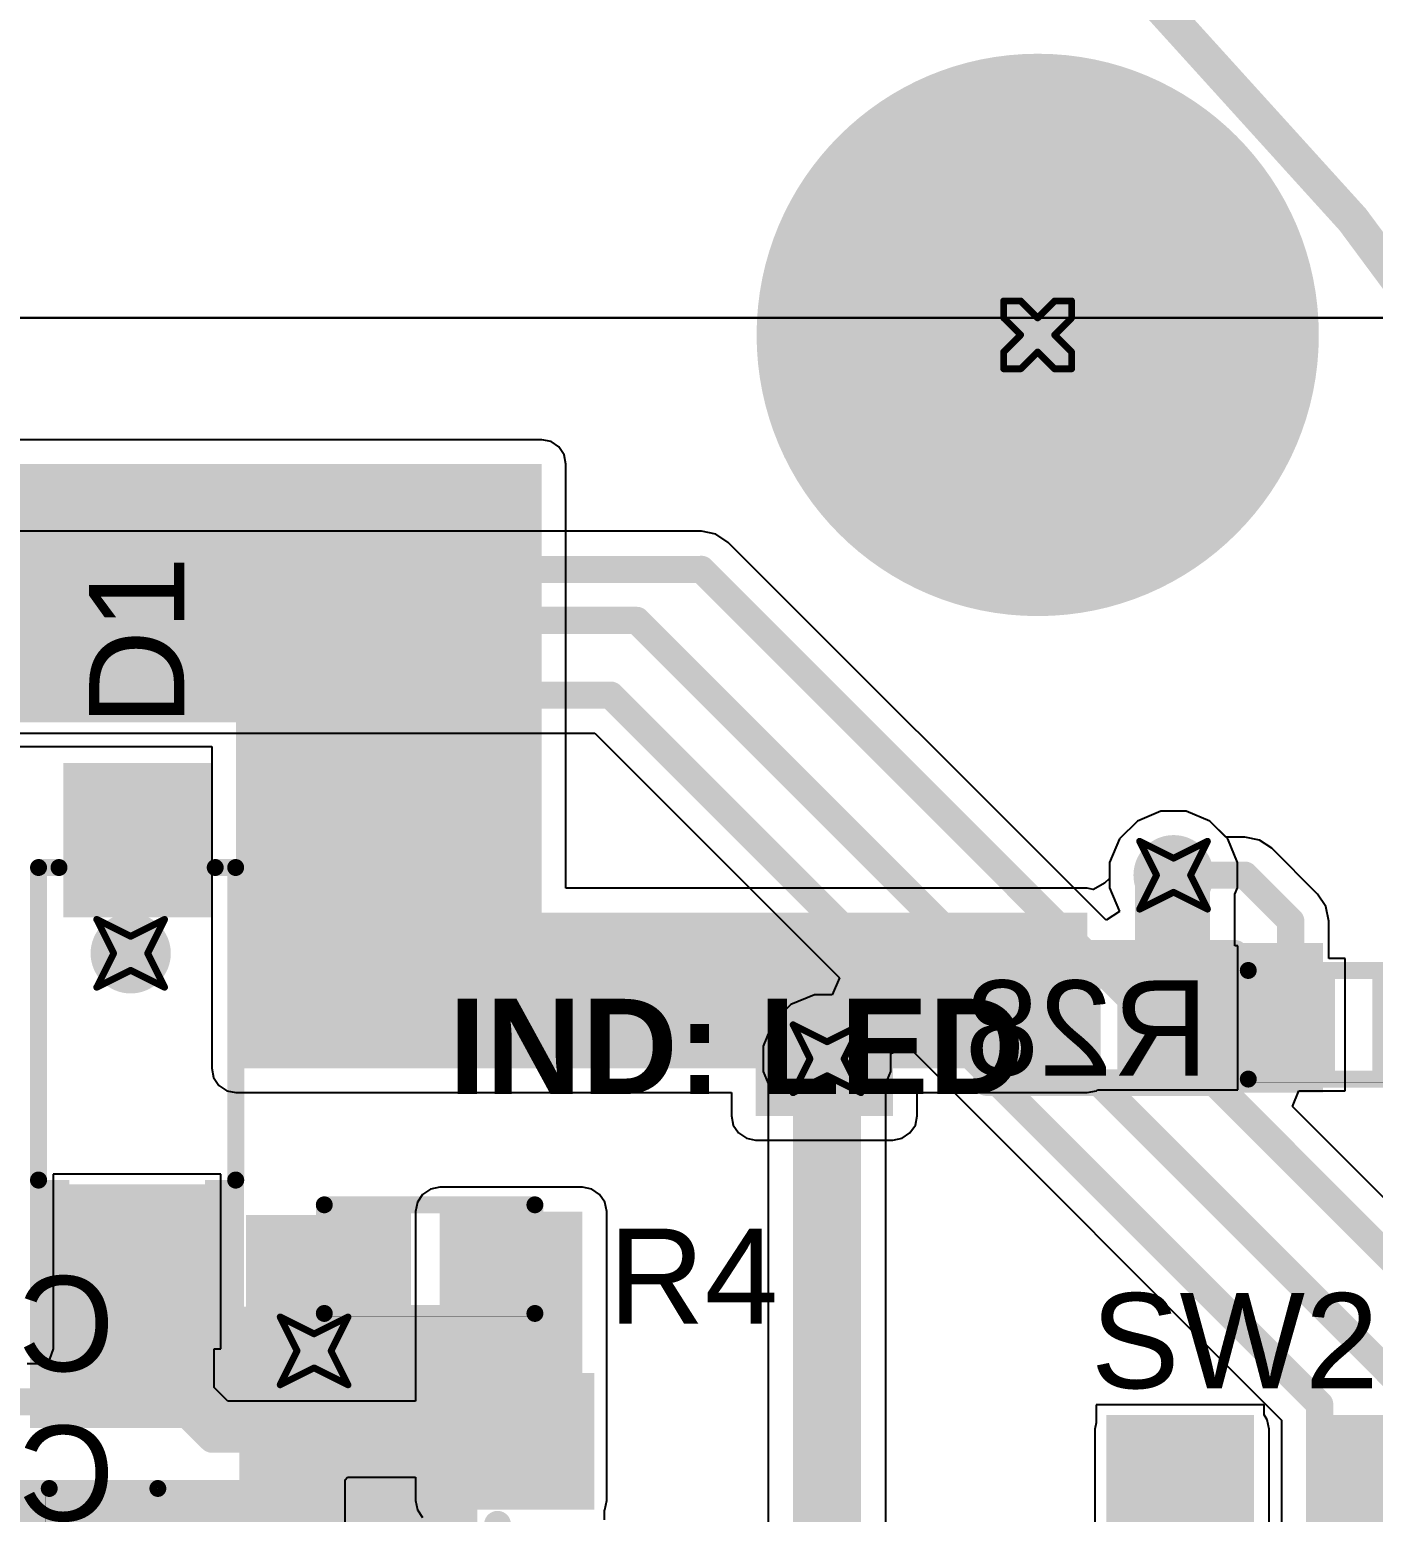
# Model space of a CAD drawing. Header units: inches. Extents: x -8 to 384, y -12 to 64.
# Drawn here: x 22.54 to 32.58, y 17.97 to 29.05 of the extents above; entities that cross this region are included whole.
import ezdxf

# ---------------------------------------------------------------- set-up
doc = ezdxf.new("R2010")
doc.units = ezdxf.units.IN
for name, color, linetype in [('Board_outline', 216, 'Continuous'), ('Bottom Layer', 5, 'Continuous'), ('Bottom Overlay', 54, 'Continuous'), ('Bottom Paste', 16, 'Continuous'), ('Bottom Solder', 6, 'Continuous'), ('Drill Drawing', 1, 'Continuous'), ('Multi-Layer', 9, 'Continuous'), ('Pad Holes', 156, 'Continuous'), ('Top Layer', 1, 'Continuous'), ('Top Overlay', 2, 'Continuous'), ('Top Paste', 8, 'Continuous'), ('Top Solder', 216, 'Continuous'), ('Via Holes', 16, 'Continuous')]:
    doc.layers.add(name, color=color, linetype=linetype)
doc.styles.add('Arial', font='', dxfattribs={"height": 0.2})
doc.styles.add('Arial_Bold', font='', dxfattribs={"height": 0.2})
doc.styles.get('Arial').set_extended_font_data('Arial')
doc.styles.get('Arial_Bold').set_extended_font_data('Arial', bold=True)

# ---------------------------------------------------------------- blocks, each defined once
blk = doc.blocks.new('SOD_123_2')
at = {"layer": 'Top Layer'}
for points in [[(-1.1, 0.45), (-1.1, -0.45), (-2.05, -0.45), (-2.05, 0.45)], [(2.05, 0.45), (2.05, -0.45), (1.1, -0.45), (1.1, 0.45)]]:
    blk.add_hatch(color=1, dxfattribs=at).paths.add_polyline_path(points)
at = {"layer": 'Top Overlay'}
for points in [[(0.965, 0.508), (2.819, 0.508), (2.819, 0.8), (0.965, 0.8)], [(2.12, -0.787), (2.819, -0.787), (2.819, 0.787), (2.12, 0.787)], [(0.965, -0.8), (2.819, -0.8), (2.819, -0.508), (0.965, -0.508)]]:
    blk.add_hatch(color=2, dxfattribs=at).paths.add_polyline_path(points)
at = {"layer": 'Top Paste'}
for points in [[(-1.1, 0.45), (-1.1, -0.45), (-2.05, -0.45), (-2.05, 0.45)], [(2.05, 0.45), (2.05, -0.45), (1.1, -0.45), (1.1, 0.45)]]:
    blk.add_hatch(color=8, dxfattribs=at).paths.add_polyline_path(points)
at = {"layer": 'Top Solder'}
for points in [[(-0.998, 0.552), (-0.998, -0.552), (-2.152, -0.552), (-2.152, 0.552)], [(2.152, 0.552), (2.152, -0.552), (0.998, -0.552), (0.998, 0.552)]]:
    blk.add_hatch(color=216, dxfattribs=at).paths.add_polyline_path(points)
at = {"layer": 'Top Overlay'}
for points in [[(0.965, 0.737, 0.127, 0.127, 0), (-1.372, 0.737, 0.127, 0.127, 0)], [(-1.372, 0.584, 0.127, 0.127, 0), (-1.372, 0.737, 0.127, 0.127, 0)], [(-1.372, -0.737, 0.127, 0.127, 0), (-1.372, -0.584, 0.127, 0.127, 0)], [(0.965, -0.737, 0.127, 0.127, 0), (-1.372, -0.737, 0.127, 0.127, 0)]]:
    blk.add_lwpolyline(points, format="xyseb", dxfattribs=at)
for points in [[(-1.403, 0.737, 0.0635, 0.0635, 1), (-1.34, 0.737, 0.0635, 0.0635, 1)], [(-1.403, 0.737, 0.0635, 0.0635, 1), (-1.34, 0.737, 0.0635, 0.0635, 1)], [(0.933, 0.737, 0.0635, 0.0635, 1), (0.997, 0.737, 0.0635, 0.0635, 1)], [(-1.403, 0.584, 0.0635, 0.0635, 1), (-1.34, 0.584, 0.0635, 0.0635, 1)], [(-1.403, -0.584, 0.0635, 0.0635, 1), (-1.34, -0.584, 0.0635, 0.0635, 1)], [(-1.403, -0.737, 0.0635, 0.0635, 1), (-1.34, -0.737, 0.0635, 0.0635, 1)], [(-1.403, -0.737, 0.0635, 0.0635, 1), (-1.34, -0.737, 0.0635, 0.0635, 1)], [(0.933, -0.737, 0.0635, 0.0635, 1), (0.997, -0.737, 0.0635, 0.0635, 1)]]:
    blk.add_lwpolyline(points, format="xyseb", close=True, dxfattribs=at)
blk = doc.blocks.new('R__0402_B_3')
at = {"layer": 'Bottom Layer'}
for points in [[(-0.241, 0.318), (-0.241, -0.318), (-0.699, -0.318), (-0.699, 0.318)], [(0.699, 0.318), (0.699, -0.318), (0.241, -0.318), (0.241, 0.318)]]:
    blk.add_hatch(color=5, dxfattribs=at).paths.add_polyline_path(points)
at = {"layer": 'Bottom Paste'}
for points in [[(-0.241, 0.318), (-0.241, -0.318), (-0.699, -0.318), (-0.699, 0.318)], [(0.699, 0.318), (0.699, -0.318), (0.241, -0.318), (0.241, 0.318)]]:
    blk.add_hatch(color=16, dxfattribs=at).paths.add_polyline_path(points)
at = {"layer": 'Bottom Solder'}
for points in [[(-0.14, 0.419), (-0.14, -0.419), (-0.8, -0.419), (-0.8, 0.419)], [(0.8, 0.419), (0.8, -0.419), (0.14, -0.419), (0.14, 0.419)]]:
    blk.add_hatch(color=6, dxfattribs=at).paths.add_polyline_path(points)
at = {"layer": 'Bottom Overlay'}
for points in [[(-0.787, 0.406, 0.127, 0.127, 0), (-0.787, -0.406, 0.127, 0.127, 0)], [(0.787, 0.406, 0.127, 0.127, 0), (-0.787, 0.406, 0.127, 0.127, 0)], [(0.787, 0.406, 0.127, 0.127, 0), (0.787, -0.406, 0.127, 0.127, 0)], [(0.813, 0.432, 0.00323, 0.00323, 0), (-0.813, 0.432, 0.00323, 0.00323, 0)], [(0.787, -0.406, 0.127, 0.127, 0), (-0.787, -0.406, 0.127, 0.127, 0)]]:
    blk.add_lwpolyline(points, format="xyseb", dxfattribs=at)
for points in [[(-0.819, 0.406, 0.0635, 0.0635, 1), (-0.756, 0.406, 0.0635, 0.0635, 1)], [(-0.819, 0.406, 0.0635, 0.0635, 1), (-0.756, 0.406, 0.0635, 0.0635, 1)], [(0.756, 0.406, 0.0635, 0.0635, 1), (0.819, 0.406, 0.0635, 0.0635, 1)], [(0.756, 0.406, 0.0635, 0.0635, 1), (0.819, 0.406, 0.0635, 0.0635, 1)], [(-0.814, 0.432, 0.00161, 0.00161, 1), (-0.812, 0.432, 0.00161, 0.00161, 1)], [(0.812, 0.432, 0.00161, 0.00161, 1), (0.814, 0.432, 0.00161, 0.00161, 1)], [(-0.819, -0.406, 0.0635, 0.0635, 1), (-0.756, -0.406, 0.0635, 0.0635, 1)], [(-0.819, -0.406, 0.0635, 0.0635, 1), (-0.756, -0.406, 0.0635, 0.0635, 1)], [(0.756, -0.406, 0.0635, 0.0635, 1), (0.819, -0.406, 0.0635, 0.0635, 1)], [(0.756, -0.406, 0.0635, 0.0635, 1), (0.819, -0.406, 0.0635, 0.0635, 1)]]:
    blk.add_lwpolyline(points, format="xyseb", close=True, dxfattribs=at)
blk = doc.blocks.new('TS_1185EC_C_D_B_5')
at = {"layer": 'Top Layer'}
for points in [[(-2.55, 1.2), (-1.3, 1.2), (-1.3, 0.3), (-2.55, 0.3)], [(1.3, 1.2), (2.55, 1.2), (2.55, 0.3), (1.3, 0.3)], [(-2.55, -0.3), (-1.3, -0.3), (-1.3, -1.2), (-2.55, -1.2)], [(1.3, -0.3), (2.55, -0.3), (2.55, -1.2), (1.3, -1.2)]]:
    blk.add_hatch(color=1, dxfattribs=at).paths.add_polyline_path(points)
at = {"layer": 'Top Paste'}
for points in [[(-2.55, 1.2), (-1.3, 1.2), (-1.3, 0.3), (-2.55, 0.3)], [(1.3, 1.2), (2.55, 1.2), (2.55, 0.3), (1.3, 0.3)], [(-2.55, -0.3), (-1.3, -0.3), (-1.3, -1.2), (-2.55, -1.2)], [(1.3, -0.3), (2.55, -0.3), (2.55, -1.2), (1.3, -1.2)]]:
    blk.add_hatch(color=8, dxfattribs=at).paths.add_polyline_path(points)
at = {"layer": 'Top Solder'}
for points in [[(-2.652, 1.302), (-1.198, 1.302), (-1.198, 0.198), (-2.652, 0.198)], [(1.198, 1.302), (2.652, 1.302), (2.652, 0.198), (1.198, 0.198)], [(-2.652, -0.198), (-1.198, -0.198), (-1.198, -1.302), (-2.652, -1.302)], [(1.198, -0.198), (2.652, -0.198), (2.652, -1.302), (1.198, -1.302)]]:
    blk.add_hatch(color=216, dxfattribs=at).paths.add_polyline_path(points)
at = {"layer": 'Top Overlay'}
for points in [[(-2.134, 1.549, 0.254, 0.254, 1), (-2.388, 1.549, 0.254, 0.254, 1)], [(-2.451, 1.549, 0.127, 0.127, 1), (-2.324, 1.549, 0.127, 0.127, 1)], [(-2.197, 1.549, 0.127, 0.127, 1), (-2.07, 1.549, 0.127, 0.127, 1)], [(-1.759, 1.524, 0.0635, 0.0635, 1), (-1.695, 1.524, 0.0635, 0.0635, 1)], [(1.695, 1.524, 0.0635, 0.0635, 1), (1.759, 1.524, 0.0635, 0.0635, 1)], [(-1.759, -1.524, 0.0635, 0.0635, 1), (-1.695, -1.524, 0.0635, 0.0635, 1)], [(1.695, -1.524, 0.0635, 0.0635, 1), (1.759, -1.524, 0.0635, 0.0635, 1)]]:
    blk.add_lwpolyline(points, format="xyseb", close=True, dxfattribs=at)
for points in [[(1.727, 1.524, 0.127, 0.127, 0), (-1.727, 1.524, 0.127, 0.127, 0)], [(1.727, -1.524, 0.127, 0.127, 0), (-1.727, -1.524, 0.127, 0.127, 0)]]:
    blk.add_lwpolyline(points, format="xyseb", dxfattribs=at)
blk = doc.blocks.new('R__0402_29')
at = {"layer": 'Top Layer'}
for points in [[(-0.699, -0.318), (-0.699, 0.317), (-0.241, 0.317), (-0.241, -0.318)], [(0.241, -0.318), (0.241, 0.317), (0.699, 0.317), (0.699, -0.318)]]:
    blk.add_hatch(color=1, dxfattribs=at).paths.add_polyline_path(points)
at = {"layer": 'Top Paste'}
for points in [[(-0.699, -0.318), (-0.699, 0.317), (-0.241, 0.317), (-0.241, -0.318)], [(0.241, -0.318), (0.241, 0.317), (0.699, 0.317), (0.699, -0.318)]]:
    blk.add_hatch(color=8, dxfattribs=at).paths.add_polyline_path(points)
at = {"layer": 'Top Solder'}
for points in [[(-0.8, -0.419), (-0.8, 0.419), (-0.14, 0.419), (-0.14, -0.419)], [(0.14, -0.419), (0.14, 0.419), (0.8, 0.419), (0.8, -0.419)]]:
    blk.add_hatch(color=216, dxfattribs=at).paths.add_polyline_path(points)
at = {"layer": 'Top Overlay'}
for points in [[(0.787, 0.406, 0.127, 0.127, 0), (-0.787, 0.406, 0.127, 0.127, 0)], [(-0.787, -0.406, 0.127, 0.127, 0), (-0.787, 0.406, 0.127, 0.127, 0)], [(0.787, -0.406, 0.127, 0.127, 0), (0.787, 0.406, 0.127, 0.127, 0)], [(0.787, -0.406, 0.127, 0.127, 0), (-0.787, -0.406, 0.127, 0.127, 0)], [(0.813, -0.432, 0.00323, 0.00323, 0), (-0.813, -0.432, 0.00323, 0.00323, 0)]]:
    blk.add_lwpolyline(points, format="xyseb", dxfattribs=at)
for points in [[(-0.819, 0.406, 0.0635, 0.0635, 1), (-0.756, 0.406, 0.0635, 0.0635, 1)], [(-0.819, 0.406, 0.0635, 0.0635, 1), (-0.756, 0.406, 0.0635, 0.0635, 1)], [(0.756, 0.406, 0.0635, 0.0635, 1), (0.819, 0.406, 0.0635, 0.0635, 1)], [(0.756, 0.406, 0.0635, 0.0635, 1), (0.819, 0.406, 0.0635, 0.0635, 1)], [(-0.819, -0.406, 0.0635, 0.0635, 1), (-0.756, -0.406, 0.0635, 0.0635, 1)], [(-0.819, -0.406, 0.0635, 0.0635, 1), (-0.756, -0.406, 0.0635, 0.0635, 1)], [(-0.814, -0.432, 0.00161, 0.00161, 1), (-0.812, -0.432, 0.00161, 0.00161, 1)], [(0.756, -0.406, 0.0635, 0.0635, 1), (0.819, -0.406, 0.0635, 0.0635, 1)], [(0.756, -0.406, 0.0635, 0.0635, 1), (0.819, -0.406, 0.0635, 0.0635, 1)], [(0.812, -0.432, 0.00161, 0.00161, 1), (0.814, -0.432, 0.00161, 0.00161, 1)]]:
    blk.add_lwpolyline(points, format="xyseb", close=True, dxfattribs=at)
blk = doc.blocks.new('SOT_23_46')
at = {"layer": 'Top Layer'}
for points in [[(-0.41, 1.46), (0.41, 1.46), (0.41, 0.54), (-0.41, 0.54)], [(-1.36, -0.54), (-0.54, -0.54), (-0.54, -1.46), (-1.36, -1.46)], [(0.54, -0.54), (1.36, -0.54), (1.36, -1.46), (0.54, -1.46)]]:
    blk.add_hatch(color=1, dxfattribs=at).paths.add_polyline_path(points)
at = {"layer": 'Top Paste'}
for points in [[(-0.41, 1.46), (0.41, 1.46), (0.41, 0.54), (-0.41, 0.54)], [(-1.36, -0.54), (-0.54, -0.54), (-0.54, -1.46), (-1.36, -1.46)], [(0.54, -0.54), (1.36, -0.54), (1.36, -1.46), (0.54, -1.46)]]:
    blk.add_hatch(color=8, dxfattribs=at).paths.add_polyline_path(points)
at = {"layer": 'Top Solder'}
for points in [[(-0.512, 1.562), (0.512, 1.562), (0.512, 0.438), (-0.512, 0.438)], [(-1.462, -0.438), (-0.438, -0.438), (-0.438, -1.562), (-1.462, -1.562)], [(0.438, -0.438), (1.462, -0.438), (1.462, -1.562), (0.438, -1.562)]]:
    blk.add_hatch(color=216, dxfattribs=at).paths.add_polyline_path(points)
at = {"layer": 'Top Overlay'}
for points in [[(-1.6, 0.864, 0.2, 0.2, 0), (-0.61, 0.864, 0.2, 0.2, 0)], [(-1.6, 0.864, 0.2, 0.2, 0), (-1.6, -0.762, 0.2, 0.2, 0)], [(0.61, 0.864, 0.2, 0.2, 0), (1.6, 0.864, 0.2, 0.2, 0)], [(1.6, 0.864, 0.2, 0.2, 0), (1.6, -0.762, 0.2, 0.2, 0)], [(-0.33, -0.838, 0.2, 0.2, 0), (0.33, -0.838, 0.2, 0.2, 0)]]:
    blk.add_lwpolyline(points, format="xyseb", dxfattribs=at)
for points in [[(-1.65, 0.864, 0.1, 0.1, 1), (-1.55, 0.864, 0.1, 0.1, 1)], [(-1.65, 0.864, 0.1, 0.1, 1), (-1.55, 0.864, 0.1, 0.1, 1)], [(-0.66, 0.864, 0.1, 0.1, 1), (-0.56, 0.864, 0.1, 0.1, 1)], [(0.56, 0.864, 0.1, 0.1, 1), (0.66, 0.864, 0.1, 0.1, 1)], [(1.55, 0.864, 0.1, 0.1, 1), (1.65, 0.864, 0.1, 0.1, 1)], [(1.55, 0.864, 0.1, 0.1, 1), (1.65, 0.864, 0.1, 0.1, 1)], [(-1.65, -0.762, 0.1, 0.1, 1), (-1.55, -0.762, 0.1, 0.1, 1)], [(1.55, -0.762, 0.1, 0.1, 1), (1.65, -0.762, 0.1, 0.1, 1)], [(-0.38, -0.838, 0.1, 0.1, 1), (-0.28, -0.838, 0.1, 0.1, 1)], [(0.28, -0.838, 0.1, 0.1, 1), (0.38, -0.838, 0.1, 0.1, 1)], [(-1.636, -1.143, 0.254, 0.254, 1), (-1.819, -1.143, 0.254, 0.254, 1)], [(-1.882, -1.143, 0.127, 0.127, 1), (-1.755, -1.143, 0.127, 0.127, 1)], [(-1.699, -1.143, 0.127, 0.127, 1), (-1.572, -1.143, 0.127, 0.127, 1)]]:
    blk.add_lwpolyline(points, format="xyseb", close=True, dxfattribs=at)
blk = doc.blocks.new('R__0402_62')
at = {"layer": 'Top Layer'}
for points in [[(-0.699, -0.318), (-0.699, 0.318), (-0.241, 0.318), (-0.241, -0.318)], [(0.241, -0.318), (0.241, 0.318), (0.699, 0.318), (0.699, -0.318)]]:
    blk.add_hatch(color=1, dxfattribs=at).paths.add_polyline_path(points)
at = {"layer": 'Top Paste'}
for points in [[(-0.699, -0.318), (-0.699, 0.318), (-0.241, 0.318), (-0.241, -0.318)], [(0.241, -0.318), (0.241, 0.318), (0.699, 0.318), (0.699, -0.318)]]:
    blk.add_hatch(color=8, dxfattribs=at).paths.add_polyline_path(points)
at = {"layer": 'Top Solder'}
for points in [[(-0.8, -0.419), (-0.8, 0.419), (-0.14, 0.419), (-0.14, -0.419)], [(0.14, -0.419), (0.14, 0.419), (0.8, 0.419), (0.8, -0.419)]]:
    blk.add_hatch(color=216, dxfattribs=at).paths.add_polyline_path(points)
at = {"layer": 'Top Overlay'}
for points in [[(-0.787, 0.406, 0.127, 0.127, 0), (0.787, 0.406, 0.127, 0.127, 0)], [(-0.787, -0.406, 0.127, 0.127, 0), (-0.787, 0.406, 0.127, 0.127, 0)], [(0.787, -0.406, 0.127, 0.127, 0), (0.787, 0.406, 0.127, 0.127, 0)], [(-0.787, -0.406, 0.127, 0.127, 0), (0.787, -0.406, 0.127, 0.127, 0)], [(-0.813, -0.432, 0.00323, 0.00323, 0), (0.813, -0.432, 0.00323, 0.00323, 0)]]:
    blk.add_lwpolyline(points, format="xyseb", dxfattribs=at)
for points in [[(-0.819, 0.406, 0.0635, 0.0635, 1), (-0.756, 0.406, 0.0635, 0.0635, 1)], [(-0.819, 0.406, 0.0635, 0.0635, 1), (-0.756, 0.406, 0.0635, 0.0635, 1)], [(0.756, 0.406, 0.0635, 0.0635, 1), (0.819, 0.406, 0.0635, 0.0635, 1)], [(0.756, 0.406, 0.0635, 0.0635, 1), (0.819, 0.406, 0.0635, 0.0635, 1)], [(-0.819, -0.406, 0.0635, 0.0635, 1), (-0.756, -0.406, 0.0635, 0.0635, 1)], [(-0.819, -0.406, 0.0635, 0.0635, 1), (-0.756, -0.406, 0.0635, 0.0635, 1)], [(-0.814, -0.432, 0.00161, 0.00161, 1), (-0.812, -0.432, 0.00161, 0.00161, 1)], [(0.756, -0.406, 0.0635, 0.0635, 1), (0.819, -0.406, 0.0635, 0.0635, 1)], [(0.756, -0.406, 0.0635, 0.0635, 1), (0.819, -0.406, 0.0635, 0.0635, 1)], [(0.812, -0.432, 0.00161, 0.00161, 1), (0.814, -0.432, 0.00161, 0.00161, 1)]]:
    blk.add_lwpolyline(points, format="xyseb", close=True, dxfattribs=at)
blk = doc.blocks.new('LED_0402_65')
at = {"layer": 'Top Layer'}
for points in [[(-0.785, 0.36), (-0.165, 0.36), (-0.165, -0.36), (-0.785, -0.36)], [(0.165, 0.36), (0.785, 0.36), (0.785, -0.36), (0.165, -0.36)]]:
    blk.add_hatch(color=1, dxfattribs=at).paths.add_polyline_path(points)
at = {"layer": 'Top Overlay'}
blk.add_hatch(color=2, dxfattribs=at).paths.add_polyline_path([(0.94, -0.559), (1.6, -0.559), (1.6, 0.559), (0.94, 0.559)])
at = {"layer": 'Top Paste'}
for points in [[(-0.785, 0.36), (-0.165, 0.36), (-0.165, -0.36), (-0.785, -0.36)], [(0.165, 0.36), (0.785, 0.36), (0.785, -0.36), (0.165, -0.36)]]:
    blk.add_hatch(color=8, dxfattribs=at).paths.add_polyline_path(points)
at = {"layer": 'Top Solder'}
for points in [[(-0.887, 0.462), (-0.063, 0.462), (-0.063, -0.462), (-0.887, -0.462)], [(0.063, 0.462), (0.887, 0.462), (0.887, -0.462), (0.063, -0.462)]]:
    blk.add_hatch(color=216, dxfattribs=at).paths.add_polyline_path(points)
at = {"layer": 'Top Overlay'}
for points in [[(-0.914, -0.483, 0.2, 0.2, 0), (-0.914, 0.483, 0.2, 0.2, 0)], [(-0.914, 0.483, 0.2, 0.2, 0), (0.94, 0.483, 0.2, 0.2, 0)], [(0.94, -0.483, 0.2, 0.2, 0), (0.94, 0.483, 0.2, 0.2, 0)], [(-0.914, -0.483, 0.2, 0.2, 0), (0.94, -0.483, 0.2, 0.2, 0)]]:
    blk.add_lwpolyline(points, format="xyseb", dxfattribs=at)
for points in [[(-0.964, 0.483, 0.1, 0.1, 1), (-0.864, 0.483, 0.1, 0.1, 1)], [(-0.964, 0.483, 0.1, 0.1, 1), (-0.864, 0.483, 0.1, 0.1, 1)], [(0.89, 0.483, 0.1, 0.1, 1), (0.99, 0.483, 0.1, 0.1, 1)], [(0.89, 0.483, 0.1, 0.1, 1), (0.99, 0.483, 0.1, 0.1, 1)], [(-0.964, -0.483, 0.1, 0.1, 1), (-0.864, -0.483, 0.1, 0.1, 1)], [(-0.964, -0.483, 0.1, 0.1, 1), (-0.864, -0.483, 0.1, 0.1, 1)], [(0.89, -0.483, 0.1, 0.1, 1), (0.99, -0.483, 0.1, 0.1, 1)], [(0.89, -0.483, 0.1, 0.1, 1), (0.99, -0.483, 0.1, 0.1, 1)]]:
    blk.add_lwpolyline(points, format="xyseb", close=True, dxfattribs=at)

msp = doc.modelspace()

# ---------------------------------------------------------------- hatches: boundary and pattern name
at = {"layer": 'Bottom Layer'}
h = msp.add_hatch(color=5, dxfattribs=at)
edge = h.paths.add_edge_path()
edge.add_arc((30.074, 26.772), 2, 0, 360)
h = msp.add_hatch(color=5, dxfattribs=at)
edge = h.paths.add_edge_path()
edge.add_arc((31.09, 22.733), 0.3, 0, 360)
h = msp.add_hatch(color=5, dxfattribs=at)
edge = h.paths.add_edge_path()
edge.add_arc((23.292, 22.149), 0.3, 0, 360)
h = msp.add_hatch(color=5, dxfattribs=at)
edge = h.paths.add_edge_path()
edge.add_arc((28.499, 21.361), 0.3, 0, 360)
msp.add_hatch(color=5, dxfattribs=at).paths.add_polyline_path([(24.105, 17.247), (25.883, 17.247), (25.883, 19.507), (24.105, 19.507)])
h = msp.add_hatch(color=5, dxfattribs=at)
edge = h.paths.add_edge_path()
edge.add_arc((24.663, 19.177), 0.3, 0, 360)
at = {"layer": 'Bottom Solder'}
h = msp.add_hatch(color=6, dxfattribs=at)
edge = h.paths.add_edge_path()
edge.add_arc((30.074, 26.772), 2.102, 0, 360)
at = {"layer": 'Multi-Layer'}
h = msp.add_hatch(color=9, dxfattribs=at)
edge = h.paths.add_edge_path()
edge.add_arc((30.074, 26.772), 2, 0, 360)
at = {"layer": 'Pad Holes'}
h = msp.add_hatch(color=7, dxfattribs=at)
edge = h.paths.add_edge_path()
edge.add_arc((30.074, 26.772), 1, 0, 360)
at = {"layer": 'Top Layer'}
h = msp.add_hatch(color=1, dxfattribs=at)
edge = h.paths.add_edge_path()
edge.add_arc((30.074, 26.772), 2, 0, 360)
for points in [[(18.72, 23.876), (26.365, 23.876), (26.365, 25.806), (18.72, 25.806)], [(24.079, 21.361), (26.365, 21.361), (26.365, 25.806), (24.079, 25.806)], [(24.079, 21.29), (30.444, 21.29), (30.444, 22.454), (24.079, 22.454)], [(27.965, 20.934), (28.991, 20.934), (28.991, 22.452), (27.965, 22.452)], [(24.155, 18.796), (25.273, 18.796), (25.273, 20.193), (24.155, 20.193)], [(25.603, 18.059), (26.67, 18.059), (26.67, 20.218), (25.603, 20.218)], [(30.683, 13.487), (31.623, 13.487), (31.623, 18.593), (30.683, 18.593)], [(21.692, 17.348), (24.714, 17.348), (24.714, 18.212), (21.692, 18.212)]]:
    msp.add_hatch(color=1, dxfattribs=at).paths.add_polyline_path(points)
h = msp.add_hatch(color=1, dxfattribs=at)
edge = h.paths.add_edge_path()
edge.add_arc((31.09, 22.733), 0.3, 0, 360)
h = msp.add_hatch(color=1, dxfattribs=at)
edge = h.paths.add_edge_path()
edge.add_arc((23.292, 22.149), 0.3, 0, 360)
h = msp.add_hatch(color=1, dxfattribs=at)
edge = h.paths.add_edge_path()
edge.add_arc((28.499, 21.361), 0.3, 0, 360)
h = msp.add_hatch(color=1, dxfattribs=at)
edge = h.paths.add_edge_path()
edge.add_arc((24.663, 19.177), 0.3, 0, 360)
at = {"layer": 'Top Solder'}
h = msp.add_hatch(color=216, dxfattribs=at)
edge = h.paths.add_edge_path()
edge.add_arc((30.074, 26.772), 2.102, 0, 360)
at = {"layer": 'Via Holes'}
h = msp.add_hatch(color=7, dxfattribs=at)
edge = h.paths.add_edge_path()
edge.add_arc((31.09, 22.733), 0.15, 0, 360)
h = msp.add_hatch(color=7, dxfattribs=at)
edge = h.paths.add_edge_path()
edge.add_arc((23.292, 22.149), 0.15, 0, 360)
h = msp.add_hatch(color=7, dxfattribs=at)
edge = h.paths.add_edge_path()
edge.add_arc((28.499, 21.361), 0.15, 0, 360)
h = msp.add_hatch(color=7, dxfattribs=at)
edge = h.paths.add_edge_path()
edge.add_arc((24.663, 19.177), 0.15, 0, 360)

# ---------------------------------------------------------------- linework, layer by layer
at = {"layer": 'Board_outline'}
msp.add_lwpolyline([(37.537, 13.36, 0.254, 0.254, 1), (-7.463, 13.36, 0.254, 0.254, 1)], format="xyseb", close=True, dxfattribs=at)
at = {"layer": 'Bottom Layer'}
for p, q in [((33.401, 26.899), (-3.226, 26.899)), ((-2.629, 26.899), (32.702, 26.899)), ((27.559, 25.304), (14.021, 25.304)), ((27.668, 25.282), (27.559, 25.304)), ((27.559, 25.304), (27.559, 25.304)), ((27.76, 25.22), (27.668, 25.282)), ((30.585, 22.396), (27.76, 25.22)), ((19.756, 23.794), (26.763, 23.794)), ((26.763, 23.794), (28.591, 21.966)), ((30.995, 23.211), (30.819, 23.138)), ((31.185, 23.211), (30.995, 23.211)), ((31.36, 23.138), (31.185, 23.211)), ((30.819, 23.138), (30.685, 23.004)), ((31.48, 23.018), (31.36, 23.138)), ((30.685, 23.004), (30.612, 22.828)), ((31.623, 23.018), (31.48, 23.018)), ((31.732, 22.996), (31.623, 23.018)), ((31.623, 23.018), (31.623, 23.018)), ((31.824, 22.934), (31.732, 22.996)), ((32.167, 22.592), (31.824, 22.934)), ((30.612, 22.828), (30.612, 22.638)), ((30.612, 22.638), (30.685, 22.462)), ((32.229, 22.499), (32.167, 22.592)), ((32.167, 22.592), (32.167, 22.592)), ((30.685, 22.462), (30.585, 22.396)), ((32.251, 22.39), (32.229, 22.499)), ((32.251, 22.111), (32.251, 22.39)), ((32.251, 22.39), (32.251, 22.39)), ((32.372, 22.111), (32.251, 22.111)), ((32.372, 21.12), (32.372, 22.111)), ((28.591, 21.966), (28.538, 21.839)), ((28.404, 21.839), (28.228, 21.766)), ((28.538, 21.839), (28.404, 21.839)), ((28.228, 21.766), (28.094, 21.632)), ((28.094, 21.632), (28.021, 21.456)), ((28.021, 21.456), (28.021, 21.266)), ((28.977, 21.401), (29.104, 21.454)), ((28.977, 21.266), (28.977, 21.401)), ((29.104, 21.454), (31.897, 18.66)), ((28.021, 21.266), (28.059, 21.176)), ((28.059, 21.176), (28.059, 16.485)), ((28.939, 21.176), (28.977, 21.266)), ((28.939, 16.667), (28.939, 21.176)), ((31.978, 21.003), (32.027, 21.12)), ((32.027, 21.12), (32.372, 21.12)), ((34.782, 18.199), (31.978, 21.003)), ((31.897, 18.66), (31.897, 13.03))]:
    msp.add_line(p, q, dxfattribs=at)
for points in [[(14.021, 25.019, 0.203, 0.203, 0), (27.559, 25.019, 0.203, 0.203, 0)], [(27.559, 25.019, 0.203, 0.203, 0), (35.357, 17.221, 0.203, 0.203, 0)], [(14.376, 24.638, 0.203, 0.203, 0), (27.076, 24.638, 0.203, 0.203, 0)], [(27.076, 24.638, 0.203, 0.203, 0), (32.842, 18.872, 0.203, 0.203, 0)], [(15.164, 24.079, 0.203, 0.203, 0), (26.881, 24.079, 0.203, 0.203, 0)], [(26.881, 24.079, 0.203, 0.203, 0), (32.182, 18.778, 0.203, 0.203, 0)], [(31.09, 22.733, 0.203, 0.203, 0), (31.623, 22.733, 0.203, 0.203, 0)], [(31.623, 22.733, 0.203, 0.203, 0), (31.966, 22.39, 0.203, 0.203, 0)], [(31.966, 21.615, 0.203, 0.203, 0), (31.966, 22.39, 0.203, 0.203, 0)], [(28.499, 16.485, 0.508, 0.508, 0), (28.499, 21.361, 0.508, 0.508, 0)], [(32.182, 13.03, 0.203, 0.203, 0), (32.182, 18.778, 0.203, 0.203, 0)]]:
    msp.add_lwpolyline(points, format="xyseb", dxfattribs=at)
for points in [[(27.508, 25.019, 0.102, 0.102, 1), (27.61, 25.019, 0.102, 0.102, 1)], [(27.508, 25.019, 0.102, 0.102, 1), (27.61, 25.019, 0.102, 0.102, 1)], [(27.026, 24.638, 0.102, 0.102, 1), (27.127, 24.638, 0.102, 0.102, 1)], [(27.026, 24.638, 0.102, 0.102, 1), (27.127, 24.638, 0.102, 0.102, 1)], [(26.83, 24.079, 0.102, 0.102, 1), (26.932, 24.079, 0.102, 0.102, 1)], [(26.83, 24.079, 0.102, 0.102, 1), (26.932, 24.079, 0.102, 0.102, 1)], [(31.039, 22.733, 0.102, 0.102, 1), (31.14, 22.733, 0.102, 0.102, 1)], [(31.572, 22.733, 0.102, 0.102, 1), (31.674, 22.733, 0.102, 0.102, 1)], [(31.572, 22.733, 0.102, 0.102, 1), (31.674, 22.733, 0.102, 0.102, 1)], [(31.915, 22.39, 0.102, 0.102, 1), (32.017, 22.39, 0.102, 0.102, 1)], [(31.915, 22.39, 0.102, 0.102, 1), (32.017, 22.39, 0.102, 0.102, 1)], [(28.372, 21.361, 0.254, 0.254, 1), (28.626, 21.361, 0.254, 0.254, 1)], [(31.915, 21.615, 0.102, 0.102, 1), (32.017, 21.615, 0.102, 0.102, 1)], [(32.131, 18.778, 0.102, 0.102, 1), (32.233, 18.778, 0.102, 0.102, 1)], [(32.131, 18.778, 0.102, 0.102, 1), (32.233, 18.778, 0.102, 0.102, 1)]]:
    msp.add_lwpolyline(points, format="xyseb", close=True, dxfattribs=at)
at = {"layer": 'Drill Drawing'}
for points in [[(29.82, 26.899, 0.0508, 0.0508, 0), (29.82, 27.026, 0.0508, 0.0508, 0)], [(29.82, 27.026, 0.0508, 0.0508, 0), (29.947, 27.026, 0.0508, 0.0508, 0)], [(29.947, 27.026, 0.0508, 0.0508, 0), (30.074, 26.899, 0.0508, 0.0508, 0)], [(30.074, 26.899, 0.0508, 0.0508, 0), (30.201, 27.026, 0.0508, 0.0508, 0)], [(30.201, 27.026, 0.0508, 0.0508, 0), (30.328, 27.026, 0.0508, 0.0508, 0)], [(30.328, 26.899, 0.0508, 0.0508, 0), (30.328, 27.026, 0.0508, 0.0508, 0)], [(29.82, 26.899, 0.0508, 0.0508, 0), (29.947, 26.772, 0.0508, 0.0508, 0)], [(30.201, 26.772, 0.0508, 0.0508, 0), (30.328, 26.899, 0.0508, 0.0508, 0)], [(29.82, 26.645, 0.0508, 0.0508, 0), (29.947, 26.772, 0.0508, 0.0508, 0)], [(30.201, 26.772, 0.0508, 0.0508, 0), (30.328, 26.645, 0.0508, 0.0508, 0)], [(29.82, 26.518, 0.0508, 0.0508, 0), (29.82, 26.645, 0.0508, 0.0508, 0)], [(29.947, 26.518, 0.0508, 0.0508, 0), (30.074, 26.645, 0.0508, 0.0508, 0)], [(30.074, 26.645, 0.0508, 0.0508, 0), (30.201, 26.518, 0.0508, 0.0508, 0)], [(30.328, 26.518, 0.0508, 0.0508, 0), (30.328, 26.645, 0.0508, 0.0508, 0)], [(29.82, 26.518, 0.0508, 0.0508, 0), (29.947, 26.518, 0.0508, 0.0508, 0)], [(30.201, 26.518, 0.0508, 0.0508, 0), (30.328, 26.518, 0.0508, 0.0508, 0)], [(30.836, 22.987, 0.0508, 0.0508, 0), (31.09, 22.86, 0.0508, 0.0508, 0)], [(30.836, 22.987, 0.0508, 0.0508, 0), (30.963, 22.733, 0.0508, 0.0508, 0)], [(31.09, 22.86, 0.0508, 0.0508, 0), (31.344, 22.987, 0.0508, 0.0508, 0)], [(31.217, 22.733, 0.0508, 0.0508, 0), (31.344, 22.987, 0.0508, 0.0508, 0)], [(30.836, 22.479, 0.0508, 0.0508, 0), (30.963, 22.733, 0.0508, 0.0508, 0)], [(31.217, 22.733, 0.0508, 0.0508, 0), (31.344, 22.479, 0.0508, 0.0508, 0)], [(30.836, 22.479, 0.0508, 0.0508, 0), (31.09, 22.606, 0.0508, 0.0508, 0)], [(31.09, 22.606, 0.0508, 0.0508, 0), (31.344, 22.479, 0.0508, 0.0508, 0)], [(23.038, 22.403, 0.0508, 0.0508, 0), (23.292, 22.276, 0.0508, 0.0508, 0)], [(23.038, 22.403, 0.0508, 0.0508, 0), (23.165, 22.149, 0.0508, 0.0508, 0)], [(23.292, 22.276, 0.0508, 0.0508, 0), (23.546, 22.403, 0.0508, 0.0508, 0)], [(23.419, 22.149, 0.0508, 0.0508, 0), (23.546, 22.403, 0.0508, 0.0508, 0)], [(23.038, 21.895, 0.0508, 0.0508, 0), (23.165, 22.149, 0.0508, 0.0508, 0)], [(23.419, 22.149, 0.0508, 0.0508, 0), (23.546, 21.895, 0.0508, 0.0508, 0)], [(23.038, 21.895, 0.0508, 0.0508, 0), (23.292, 22.022, 0.0508, 0.0508, 0)], [(23.292, 22.022, 0.0508, 0.0508, 0), (23.546, 21.895, 0.0508, 0.0508, 0)], [(28.245, 21.615, 0.0508, 0.0508, 0), (28.499, 21.488, 0.0508, 0.0508, 0)], [(28.245, 21.615, 0.0508, 0.0508, 0), (28.372, 21.361, 0.0508, 0.0508, 0)], [(28.499, 21.488, 0.0508, 0.0508, 0), (28.753, 21.615, 0.0508, 0.0508, 0)], [(28.626, 21.361, 0.0508, 0.0508, 0), (28.753, 21.615, 0.0508, 0.0508, 0)], [(28.245, 21.107, 0.0508, 0.0508, 0), (28.372, 21.361, 0.0508, 0.0508, 0)], [(28.626, 21.361, 0.0508, 0.0508, 0), (28.753, 21.107, 0.0508, 0.0508, 0)], [(28.245, 21.107, 0.0508, 0.0508, 0), (28.499, 21.234, 0.0508, 0.0508, 0)], [(28.499, 21.234, 0.0508, 0.0508, 0), (28.753, 21.107, 0.0508, 0.0508, 0)], [(24.409, 19.431, 0.0508, 0.0508, 0), (24.663, 19.304, 0.0508, 0.0508, 0)], [(24.409, 19.431, 0.0508, 0.0508, 0), (24.536, 19.177, 0.0508, 0.0508, 0)], [(24.663, 19.304, 0.0508, 0.0508, 0), (24.917, 19.431, 0.0508, 0.0508, 0)], [(24.79, 19.177, 0.0508, 0.0508, 0), (24.917, 19.431, 0.0508, 0.0508, 0)], [(24.409, 18.923, 0.0508, 0.0508, 0), (24.536, 19.177, 0.0508, 0.0508, 0)], [(24.79, 19.177, 0.0508, 0.0508, 0), (24.917, 18.923, 0.0508, 0.0508, 0)], [(24.409, 18.923, 0.0508, 0.0508, 0), (24.663, 19.05, 0.0508, 0.0508, 0)], [(24.663, 19.05, 0.0508, 0.0508, 0), (24.917, 18.923, 0.0508, 0.0508, 0)]]:
    msp.add_lwpolyline(points, format="xyseb", dxfattribs=at)
for points in [[(29.807, 27.026, 0.0254, 0.0254, 1), (29.832, 27.026, 0.0254, 0.0254, 1)], [(29.807, 27.026, 0.0254, 0.0254, 1), (29.832, 27.026, 0.0254, 0.0254, 1)], [(29.934, 27.026, 0.0254, 0.0254, 1), (29.959, 27.026, 0.0254, 0.0254, 1)], [(29.934, 27.026, 0.0254, 0.0254, 1), (29.959, 27.026, 0.0254, 0.0254, 1)], [(30.188, 27.026, 0.0254, 0.0254, 1), (30.213, 27.026, 0.0254, 0.0254, 1)], [(30.188, 27.026, 0.0254, 0.0254, 1), (30.213, 27.026, 0.0254, 0.0254, 1)], [(30.315, 27.026, 0.0254, 0.0254, 1), (30.34, 27.026, 0.0254, 0.0254, 1)], [(30.315, 27.026, 0.0254, 0.0254, 1), (30.34, 27.026, 0.0254, 0.0254, 1)], [(29.807, 26.899, 0.0254, 0.0254, 1), (29.832, 26.899, 0.0254, 0.0254, 1)], [(29.807, 26.899, 0.0254, 0.0254, 1), (29.832, 26.899, 0.0254, 0.0254, 1)], [(30.061, 26.899, 0.0254, 0.0254, 1), (30.086, 26.899, 0.0254, 0.0254, 1)], [(30.061, 26.899, 0.0254, 0.0254, 1), (30.086, 26.899, 0.0254, 0.0254, 1)], [(30.315, 26.899, 0.0254, 0.0254, 1), (30.34, 26.899, 0.0254, 0.0254, 1)], [(30.315, 26.899, 0.0254, 0.0254, 1), (30.34, 26.899, 0.0254, 0.0254, 1)], [(29.934, 26.772, 0.0254, 0.0254, 1), (29.959, 26.772, 0.0254, 0.0254, 1)], [(29.934, 26.772, 0.0254, 0.0254, 1), (29.959, 26.772, 0.0254, 0.0254, 1)], [(30.188, 26.772, 0.0254, 0.0254, 1), (30.213, 26.772, 0.0254, 0.0254, 1)], [(30.188, 26.772, 0.0254, 0.0254, 1), (30.213, 26.772, 0.0254, 0.0254, 1)], [(29.807, 26.645, 0.0254, 0.0254, 1), (29.832, 26.645, 0.0254, 0.0254, 1)], [(29.807, 26.645, 0.0254, 0.0254, 1), (29.832, 26.645, 0.0254, 0.0254, 1)], [(30.061, 26.645, 0.0254, 0.0254, 1), (30.086, 26.645, 0.0254, 0.0254, 1)], [(30.061, 26.645, 0.0254, 0.0254, 1), (30.086, 26.645, 0.0254, 0.0254, 1)], [(30.315, 26.645, 0.0254, 0.0254, 1), (30.34, 26.645, 0.0254, 0.0254, 1)], [(30.315, 26.645, 0.0254, 0.0254, 1), (30.34, 26.645, 0.0254, 0.0254, 1)], [(29.807, 26.518, 0.0254, 0.0254, 1), (29.832, 26.518, 0.0254, 0.0254, 1)], [(29.807, 26.518, 0.0254, 0.0254, 1), (29.832, 26.518, 0.0254, 0.0254, 1)], [(29.934, 26.518, 0.0254, 0.0254, 1), (29.959, 26.518, 0.0254, 0.0254, 1)], [(29.934, 26.518, 0.0254, 0.0254, 1), (29.959, 26.518, 0.0254, 0.0254, 1)], [(30.188, 26.518, 0.0254, 0.0254, 1), (30.213, 26.518, 0.0254, 0.0254, 1)], [(30.188, 26.518, 0.0254, 0.0254, 1), (30.213, 26.518, 0.0254, 0.0254, 1)], [(30.315, 26.518, 0.0254, 0.0254, 1), (30.34, 26.518, 0.0254, 0.0254, 1)], [(30.315, 26.518, 0.0254, 0.0254, 1), (30.34, 26.518, 0.0254, 0.0254, 1)], [(30.823, 22.987, 0.0254, 0.0254, 1), (30.848, 22.987, 0.0254, 0.0254, 1)], [(30.823, 22.987, 0.0254, 0.0254, 1), (30.848, 22.987, 0.0254, 0.0254, 1)], [(31.331, 22.987, 0.0254, 0.0254, 1), (31.356, 22.987, 0.0254, 0.0254, 1)], [(31.331, 22.987, 0.0254, 0.0254, 1), (31.356, 22.987, 0.0254, 0.0254, 1)], [(31.077, 22.86, 0.0254, 0.0254, 1), (31.102, 22.86, 0.0254, 0.0254, 1)], [(31.077, 22.86, 0.0254, 0.0254, 1), (31.102, 22.86, 0.0254, 0.0254, 1)], [(30.95, 22.733, 0.0254, 0.0254, 1), (30.975, 22.733, 0.0254, 0.0254, 1)], [(30.95, 22.733, 0.0254, 0.0254, 1), (30.975, 22.733, 0.0254, 0.0254, 1)], [(31.204, 22.733, 0.0254, 0.0254, 1), (31.229, 22.733, 0.0254, 0.0254, 1)], [(31.204, 22.733, 0.0254, 0.0254, 1), (31.229, 22.733, 0.0254, 0.0254, 1)], [(31.077, 22.606, 0.0254, 0.0254, 1), (31.102, 22.606, 0.0254, 0.0254, 1)], [(31.077, 22.606, 0.0254, 0.0254, 1), (31.102, 22.606, 0.0254, 0.0254, 1)], [(30.823, 22.479, 0.0254, 0.0254, 1), (30.848, 22.479, 0.0254, 0.0254, 1)], [(30.823, 22.479, 0.0254, 0.0254, 1), (30.848, 22.479, 0.0254, 0.0254, 1)], [(31.331, 22.479, 0.0254, 0.0254, 1), (31.356, 22.479, 0.0254, 0.0254, 1)], [(31.331, 22.479, 0.0254, 0.0254, 1), (31.356, 22.479, 0.0254, 0.0254, 1)], [(23.025, 22.403, 0.0254, 0.0254, 1), (23.05, 22.403, 0.0254, 0.0254, 1)], [(23.025, 22.403, 0.0254, 0.0254, 1), (23.05, 22.403, 0.0254, 0.0254, 1)], [(23.533, 22.403, 0.0254, 0.0254, 1), (23.558, 22.403, 0.0254, 0.0254, 1)], [(23.533, 22.403, 0.0254, 0.0254, 1), (23.558, 22.403, 0.0254, 0.0254, 1)], [(23.279, 22.276, 0.0254, 0.0254, 1), (23.305, 22.276, 0.0254, 0.0254, 1)], [(23.279, 22.276, 0.0254, 0.0254, 1), (23.305, 22.276, 0.0254, 0.0254, 1)], [(23.152, 22.149, 0.0254, 0.0254, 1), (23.177, 22.149, 0.0254, 0.0254, 1)], [(23.152, 22.149, 0.0254, 0.0254, 1), (23.177, 22.149, 0.0254, 0.0254, 1)], [(23.406, 22.149, 0.0254, 0.0254, 1), (23.431, 22.149, 0.0254, 0.0254, 1)], [(23.406, 22.149, 0.0254, 0.0254, 1), (23.431, 22.149, 0.0254, 0.0254, 1)], [(23.279, 22.022, 0.0254, 0.0254, 1), (23.305, 22.022, 0.0254, 0.0254, 1)], [(23.279, 22.022, 0.0254, 0.0254, 1), (23.305, 22.022, 0.0254, 0.0254, 1)], [(23.025, 21.895, 0.0254, 0.0254, 1), (23.05, 21.895, 0.0254, 0.0254, 1)], [(23.025, 21.895, 0.0254, 0.0254, 1), (23.05, 21.895, 0.0254, 0.0254, 1)], [(23.533, 21.895, 0.0254, 0.0254, 1), (23.558, 21.895, 0.0254, 0.0254, 1)], [(23.533, 21.895, 0.0254, 0.0254, 1), (23.558, 21.895, 0.0254, 0.0254, 1)], [(28.232, 21.615, 0.0254, 0.0254, 1), (28.258, 21.615, 0.0254, 0.0254, 1)], [(28.232, 21.615, 0.0254, 0.0254, 1), (28.258, 21.615, 0.0254, 0.0254, 1)], [(28.74, 21.615, 0.0254, 0.0254, 1), (28.765, 21.615, 0.0254, 0.0254, 1)], [(28.74, 21.615, 0.0254, 0.0254, 1), (28.765, 21.615, 0.0254, 0.0254, 1)], [(28.486, 21.488, 0.0254, 0.0254, 1), (28.512, 21.488, 0.0254, 0.0254, 1)], [(28.486, 21.488, 0.0254, 0.0254, 1), (28.512, 21.488, 0.0254, 0.0254, 1)], [(28.359, 21.361, 0.0254, 0.0254, 1), (28.384, 21.361, 0.0254, 0.0254, 1)], [(28.359, 21.361, 0.0254, 0.0254, 1), (28.384, 21.361, 0.0254, 0.0254, 1)], [(28.613, 21.361, 0.0254, 0.0254, 1), (28.639, 21.361, 0.0254, 0.0254, 1)], [(28.613, 21.361, 0.0254, 0.0254, 1), (28.639, 21.361, 0.0254, 0.0254, 1)], [(28.486, 21.234, 0.0254, 0.0254, 1), (28.512, 21.234, 0.0254, 0.0254, 1)], [(28.486, 21.234, 0.0254, 0.0254, 1), (28.512, 21.234, 0.0254, 0.0254, 1)], [(28.232, 21.107, 0.0254, 0.0254, 1), (28.258, 21.107, 0.0254, 0.0254, 1)], [(28.232, 21.107, 0.0254, 0.0254, 1), (28.258, 21.107, 0.0254, 0.0254, 1)], [(28.74, 21.107, 0.0254, 0.0254, 1), (28.765, 21.107, 0.0254, 0.0254, 1)], [(28.74, 21.107, 0.0254, 0.0254, 1), (28.765, 21.107, 0.0254, 0.0254, 1)], [(24.397, 19.431, 0.0254, 0.0254, 1), (24.422, 19.431, 0.0254, 0.0254, 1)], [(24.397, 19.431, 0.0254, 0.0254, 1), (24.422, 19.431, 0.0254, 0.0254, 1)], [(24.905, 19.431, 0.0254, 0.0254, 1), (24.93, 19.431, 0.0254, 0.0254, 1)], [(24.905, 19.431, 0.0254, 0.0254, 1), (24.93, 19.431, 0.0254, 0.0254, 1)], [(24.651, 19.304, 0.0254, 0.0254, 1), (24.676, 19.304, 0.0254, 0.0254, 1)], [(24.651, 19.304, 0.0254, 0.0254, 1), (24.676, 19.304, 0.0254, 0.0254, 1)], [(24.524, 19.177, 0.0254, 0.0254, 1), (24.549, 19.177, 0.0254, 0.0254, 1)], [(24.524, 19.177, 0.0254, 0.0254, 1), (24.549, 19.177, 0.0254, 0.0254, 1)], [(24.778, 19.177, 0.0254, 0.0254, 1), (24.803, 19.177, 0.0254, 0.0254, 1)], [(24.778, 19.177, 0.0254, 0.0254, 1), (24.803, 19.177, 0.0254, 0.0254, 1)], [(24.651, 19.05, 0.0254, 0.0254, 1), (24.676, 19.05, 0.0254, 0.0254, 1)], [(24.651, 19.05, 0.0254, 0.0254, 1), (24.676, 19.05, 0.0254, 0.0254, 1)], [(24.397, 18.923, 0.0254, 0.0254, 1), (24.422, 18.923, 0.0254, 0.0254, 1)], [(24.397, 18.923, 0.0254, 0.0254, 1), (24.422, 18.923, 0.0254, 0.0254, 1)], [(24.905, 18.923, 0.0254, 0.0254, 1), (24.93, 18.923, 0.0254, 0.0254, 1)], [(24.905, 18.923, 0.0254, 0.0254, 1), (24.93, 18.923, 0.0254, 0.0254, 1)]]:
    msp.add_lwpolyline(points, format="xyseb", close=True, dxfattribs=at)
at = {"layer": 'Top Layer'}
for p, q in [((33.401, 26.899), (-3.226, 26.899)), ((11.223, 26.899), (32.702, 26.899)), ((26.365, 25.988), (17.78, 25.988)), ((26.435, 25.974), (26.365, 25.988)), ((26.493, 25.935), (26.435, 25.974)), ((26.533, 25.876), (26.493, 25.935)), ((26.546, 25.806), (26.533, 25.876)), ((26.546, 22.635), (26.546, 25.806)), ((21.644, 23.695), (23.898, 23.695)), ((23.898, 23.695), (23.898, 22.454)), ((30.995, 23.211), (30.819, 23.138)), ((31.185, 23.211), (30.995, 23.211)), ((31.36, 23.138), (31.185, 23.211)), ((30.819, 23.138), (30.685, 23.004)), ((31.495, 23.004), (31.36, 23.138)), ((30.685, 23.004), (30.612, 22.828)), ((31.567, 22.828), (31.495, 23.004)), ((30.612, 22.828), (30.612, 22.708)), ((31.567, 22.638), (31.567, 22.828)), ((30.444, 22.635), (26.546, 22.635)), ((30.489, 22.626), (30.444, 22.635)), ((30.49, 22.626), (30.489, 22.626)), ((30.573, 22.674), (30.49, 22.626)), ((30.612, 22.708), (30.573, 22.674)), ((31.548, 22.592), (31.567, 22.638)), ((31.548, 22.204), (31.548, 22.592)), ((23.898, 22.454), (23.898, 21.29)), ((31.57, 22.204), (31.548, 22.204)), ((31.57, 21.128), (31.57, 22.204)), ((23.898, 21.29), (23.912, 21.22)), ((23.912, 21.22), (23.951, 21.161)), ((23.951, 21.161), (24.01, 21.122)), ((24.01, 21.122), (24.079, 21.108)), ((24.079, 21.108), (27.784, 21.108)), ((27.784, 21.108), (27.784, 20.934)), ((29.173, 20.934), (29.173, 21.108)), ((29.173, 21.108), (30.444, 21.108)), ((30.444, 21.108), (30.513, 21.122)), ((30.513, 21.122), (30.522, 21.128)), ((30.522, 21.128), (31.57, 21.128)), ((27.784, 20.934), (27.798, 20.865)), ((27.798, 20.865), (27.837, 20.806)), ((29.119, 20.806), (29.159, 20.865)), ((29.159, 20.865), (29.173, 20.934)), ((27.837, 20.806), (27.896, 20.767)), ((27.896, 20.767), (27.965, 20.753)), ((27.965, 20.753), (28.991, 20.753)), ((28.991, 20.753), (29.061, 20.767)), ((29.061, 20.767), (29.119, 20.806)), ((23.967, 20.497), (22.712, 20.497)), ((22.712, 20.497), (22.712, 19.192)), ((23.967, 19.192), (23.967, 20.497)), ((25.603, 20.4), (25.534, 20.386)), ((26.67, 20.4), (25.603, 20.4)), ((26.739, 20.386), (26.67, 20.4)), ((25.436, 20.288), (25.422, 20.218)), ((25.475, 20.347), (25.436, 20.288)), ((25.534, 20.386), (25.475, 20.347)), ((26.798, 20.347), (26.739, 20.386)), ((26.837, 20.288), (26.798, 20.347)), ((26.851, 20.218), (26.837, 20.288)), ((25.422, 20.218), (25.422, 18.801)), ((26.851, 18.059), (26.851, 20.218)), ((22.712, 19.192), (22.673, 19.081)), ((22.712, 19.192), (22.712, 19.192)), ((23.916, 18.904), (23.916, 19.192)), ((23.916, 19.192), (23.967, 19.192)), ((22.673, 19.081), (22.517, 19.081)), ((24.018, 18.801), (23.916, 18.904)), ((25.422, 18.801), (24.018, 18.801)), ((31.767, 18.775), (30.511, 18.775)), ((30.511, 18.775), (30.511, 18.639)), ((31.767, 18.698), (31.767, 18.775)), ((30.511, 18.639), (30.502, 18.593)), ((31.79, 18.662), (31.767, 18.698)), ((31.804, 18.593), (31.79, 18.662)), ((30.502, 18.593), (30.502, 17.353)), ((31.804, 13.487), (31.804, 18.593)), ((24.895, 18.212), (24.912, 18.232)), ((24.895, 16.993), (24.895, 18.212)), ((24.912, 18.232), (25.422, 18.232)), ((25.422, 18.232), (25.422, 18.059)), ((25.422, 18.059), (25.436, 17.99)), ((25.436, 17.99), (25.475, 17.931)), ((26.835, 17.986), (26.837, 17.99)), ((26.835, 17.914), (26.835, 17.986)), ((26.837, 17.99), (26.851, 18.059))]:
    msp.add_line(p, q, dxfattribs=at)
for points in [[(31.082, 21.666, 0.559, 0.559, 0), (31.082, 22.733, 0.559, 0.559, 0)], [(31.082, 22.733, 0.559, 0.559, 0), (31.09, 22.733, 0.559, 0.559, 0)], [(23.062, 19.567, 0.203, 0.203, 0), (23.34, 19.844, 0.203, 0.203, 0)], [(23.34, 19.844, 0.203, 0.203, 0), (23.631, 19.553, 0.203, 0.203, 0)], [(23.062, 18.997, 0.203, 0.203, 0), (23.062, 19.567, 0.203, 0.203, 0)], [(23.631, 18.786, 0.203, 0.203, 0), (23.631, 19.553, 0.203, 0.203, 0)], [(22.861, 18.796, 0.203, 0.203, 0), (23.062, 18.997, 0.203, 0.203, 0)], [(21.346, 18.796, 0.203, 0.203, 0), (22.861, 18.796, 0.203, 0.203, 0)], [(23.631, 18.786, 0.203, 0.203, 0), (23.9, 18.517, 0.203, 0.203, 0)], [(23.9, 18.517, 0.203, 0.203, 0), (26.182, 18.517, 0.203, 0.203, 0)], [(26.182, 18.517, 0.203, 0.203, 0), (26.197, 18.501, 0.203, 0.203, 0)], [(31.139, 17.121, 0.152, 0.152, 0), (31.139, 17.972, 0.152, 0.152, 0)]]:
    msp.add_lwpolyline(points, format="xyseb", dxfattribs=at)
for points in [[(30.942, 22.733, 0.279, 0.279, 1), (31.222, 22.733, 0.279, 0.279, 1)], [(30.942, 22.733, 0.279, 0.279, 1), (31.222, 22.733, 0.279, 0.279, 1)], [(30.95, 22.733, 0.279, 0.279, 1), (31.229, 22.733, 0.279, 0.279, 1)], [(30.942, 21.666, 0.279, 0.279, 1), (31.222, 21.666, 0.279, 0.279, 1)], [(23.289, 19.844, 0.102, 0.102, 1), (23.39, 19.844, 0.102, 0.102, 1)], [(23.289, 19.844, 0.102, 0.102, 1), (23.39, 19.844, 0.102, 0.102, 1)], [(23.011, 19.567, 0.102, 0.102, 1), (23.113, 19.567, 0.102, 0.102, 1)], [(23.011, 19.567, 0.102, 0.102, 1), (23.113, 19.567, 0.102, 0.102, 1)], [(23.581, 19.553, 0.102, 0.102, 1), (23.682, 19.553, 0.102, 0.102, 1)], [(23.581, 19.553, 0.102, 0.102, 1), (23.682, 19.553, 0.102, 0.102, 1)], [(23.011, 18.997, 0.102, 0.102, 1), (23.113, 18.997, 0.102, 0.102, 1)], [(23.011, 18.997, 0.102, 0.102, 1), (23.113, 18.997, 0.102, 0.102, 1)], [(22.811, 18.796, 0.102, 0.102, 1), (22.912, 18.796, 0.102, 0.102, 1)], [(22.811, 18.796, 0.102, 0.102, 1), (22.912, 18.796, 0.102, 0.102, 1)], [(23.581, 18.786, 0.102, 0.102, 1), (23.682, 18.786, 0.102, 0.102, 1)], [(23.581, 18.786, 0.102, 0.102, 1), (23.682, 18.786, 0.102, 0.102, 1)], [(23.85, 18.517, 0.102, 0.102, 1), (23.951, 18.517, 0.102, 0.102, 1)], [(23.85, 18.517, 0.102, 0.102, 1), (23.951, 18.517, 0.102, 0.102, 1)], [(26.131, 18.517, 0.102, 0.102, 1), (26.232, 18.517, 0.102, 0.102, 1)], [(26.131, 18.517, 0.102, 0.102, 1), (26.232, 18.517, 0.102, 0.102, 1)], [(26.146, 18.501, 0.102, 0.102, 1), (26.248, 18.501, 0.102, 0.102, 1)], [(31.101, 17.972, 0.0762, 0.0762, 1), (31.177, 17.972, 0.0762, 0.0762, 1)]]:
    msp.add_lwpolyline(points, format="xyseb", close=True, dxfattribs=at)

# ---------------------------------------------------------------- block references
for name, p, rotation in [('SOD_123_2', (23.34, 21.419), 270), ('R__0402_B_3', (32.436, 21.615), 180), ('SOT_23_46', (25.197, 17.551), 90), ('TS_1185EC_C_D_B_5', (31.889, 16.047), 90), ('R__0402_29', (23.089, 17.361), 270)]:
    msp.add_blockref(name, p, dxfattribs=dict(rotation=rotation))
for name, p in [('LED_0402_65', (30.607, 21.666)), ('R__0402_62', (25.527, 19.863))]:
    msp.add_blockref(name, p)

# ---------------------------------------------------------------- texts
at = {"layer": 'Bottom Overlay', "style": 'Arial', "text_generation_flag": 2}
for s, p in [('R28', (31.352, 21.235)), ('C3', (23.173, 19.025)), ('C4', (23.173, 17.907))]:
    msp.add_text(s, height=0.7112, dxfattribs=at).set_placement(p)
at = {"layer": 'Top Overlay', "style": 'Arial'}
msp.add_text('D1', height=0.711, rotation=90, dxfattribs=at).set_placement((23.692, 23.849))
at = {"layer": 'Top Overlay'}
for s, style, p in [('IND: LED', 'Arial_Bold', (25.671, 21.098)), ('R4', 'Arial', (26.865, 19.38)), ('SW2', 'Arial', (30.472, 18.898))]:
    msp.add_text(s, height=0.7112, dxfattribs=dict(at, style=style)).set_placement(p)

doc.saveas('drawing.dxf')
